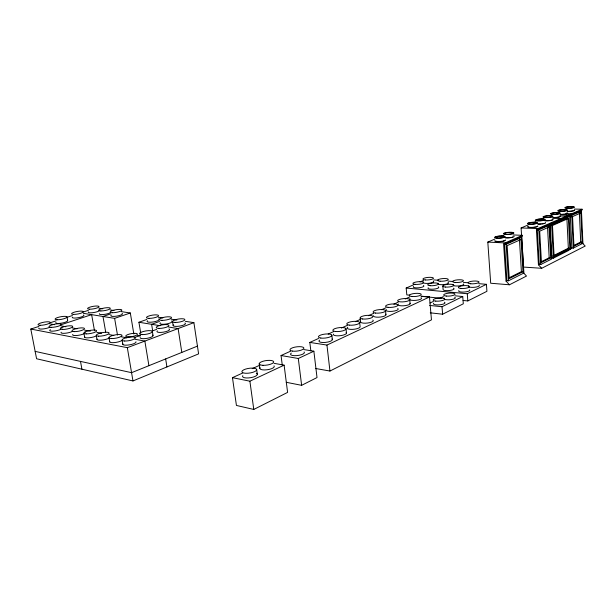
<?xml version="1.0" encoding="UTF-8"?>
<svg xmlns="http://www.w3.org/2000/svg" width="616" height="616" viewBox="0 0 616 616"><rect width="100%" height="100%" fill="white"/><g stroke="black" fill="none" stroke-linecap="round" stroke-linejoin="round"><path stroke-width="0.92" d="M494.848 239.093L487.81 242.08L490.698 283.237L509.447 284.785L526.503 276.06L523.184 272.48M528.012 225.017L521.097 227.959L523.492 267.067L541.703 268.291L585.2 246.046L582.128 242.873M463.055 300.462L467.821 300.931L486.925 291.314L486.424 284.315L478.771 283.668M508.516 280.773L523.908 273.011L521.729 237.414L520.158 237.345L504.535 244.213L506.937 280.642L508.516 280.773L506.129 244.29L521.729 237.414M540.763 264.518L551.551 259.09L549.718 225.063L548.194 225.017L537.252 229.822L539.231 264.426L540.763 264.518L538.8 229.884L549.718 225.063M569.215 249.357L570.709 249.434L569.107 216.516L567.606 216.478L550.103 224.178L551.921 258.05L553.43 258.135L569.115 250.235M551.921 258.05L571.848 248.032L573.334 248.109L582.921 243.281L581.466 211.065L579.987 211.034L570.27 215.307L571.764 215.346L581.466 211.065M242.773 372.973L232.471 377.662L236.429 405.443L253.784 409.447L287.603 392.392L284.115 365.149L274.089 363.34M286.248 382.297L301.632 385.323L317.017 377.562L313.867 351.197L303.911 349.588M315.738 368.514L329.953 371.04L431.462 319.858L429.475 296.981L421.305 296.173M430.284 312.828L442.642 314.214L463.309 303.796L462.747 296.535L455.232 295.811M509.447 284.785L506.052 281.089L507.222 280.496M541.703 268.291L538.438 264.818L540.016 264.025M509.409 277.631L521.405 271.641L522.969 271.748L520.99 239.501L519.411 239.424M540.763 261.977L549.187 257.773L550.704 257.858L549.041 227.042L547.516 226.988L549.187 257.773M553.237 255.748L568.345 248.202L569.838 248.279L568.383 218.457L566.882 218.41L568.422 249.757M574.12 245.322L580.711 242.026L582.182 242.096L580.857 212.913L579.379 212.882L580.711 242.026M522.969 271.748L509.278 278.609L507.13 245.653L520.99 239.501M550.704 257.858L541.456 262.493L539.685 231.192L549.041 227.042M552.583 256.071L554.1 256.164L569.838 248.279M573.257 246.562L582.182 242.096M409.671 295.18L406.814 294.895L406.175 288.049L467.267 293.732L486.424 284.315M429.637 305.428L442.018 306.737L462.747 296.535M430.022 303.018L433.371 301.416M439.239 298.614L443.428 296.604M232.471 377.662L249.888 381.196L284.115 365.149M282.259 364.965L281.042 355.532L298.306 358.489L313.867 351.197M310.849 350.951L309.825 342.427L326.95 345.06L429.475 296.981M252.206 368.668L259.929 365.149M281.042 355.532L290.598 351.182M309.825 342.427L318.58 338.438M328.205 334.049L333.456 331.662M341.341 328.066L347.47 325.279M355.347 321.691L360.599 319.296M368.476 315.708L373.735 313.313M381.612 309.725L385.986 307.731M393.87 304.142L398.244 302.148M405.251 298.96L409.625 296.966M568.383 218.457L552.475 225.518L554.1 256.164M571.841 216.917L580.857 212.913M548.918 226.365L550.188 225.803M551.797 225.094L567.683 218.056M570.347 216.878L571.055 216.562M406.175 288.049L413.983 284.615M420.058 281.935L423.523 280.411M550.103 224.178L551.628 224.224L569.107 216.516M487.81 242.08L505.12 242.927L522.468 235.327L522.514 236.182L505.174 243.805L503.58 243.728L506.052 281.089M521.097 227.959L537.907 228.567L582.074 209.224L582.112 209.994L537.953 229.398L536.405 229.345L538.438 264.818M501.886 236.105L503.649 235.358M533.202 222.815L535.797 221.714M541.857 219.15L543.589 218.41M556.325 213.005L558.088 212.258M38.916 326.426L30.8 329.06L36.59 358.766L132.971 380.942L198.606 353.877L193.901 322.638L185.377 321.344M197.443 346.115L131.57 372.68L35.151 351.382M30.8 329.06L127.327 347.663L193.901 322.638M135.035 337.314L140.425 335.335M152.098 331.038L156.587 329.383M159.49 321.46L151.605 324.309L152.66 330.792M140.741 333.233L138.923 322.26L146.8 319.473M83.368 313.321L114.622 318.356L130.322 312.99L133.834 334.003M110.803 313.852L102.972 316.478L105.69 332.024M60.676 324.878L91.638 314.653L94.487 330.669M50.658 322.615L56.102 320.844M66.998 317.302L72.442 315.531M83.214 312.035L88.411 310.349M574.52 209.07L582.074 209.224M566.474 213.644L571.694 213.767L571.725 214.56M560.406 214.722L569.03 214.938L569.068 215.731M559.798 215.946L566.343 216.116M552.668 218.272L560.883 218.503M565.357 219.088L566.859 219.134M550.057 223.362L551.582 223.408M537.252 229.822L538.8 229.884M512.989 234.935L522.468 235.327M581.458 243.212L582.921 243.281M504.535 244.213L506.129 244.29M433.787 279.903L438.569 280.303M448.14 281.104L452.929 281.504M463.455 282.39L468.237 282.79M421.113 296.311L441.125 298.29M99.014 308.239L102.749 308.809M110.226 309.94L113.968 310.51M121.337 311.627L130.322 312.99M158.304 317.24L162.84 317.925M171.163 319.188L176.846 320.05M138.923 322.26L160.129 325.679M168.653 327.05L178.124 328.574L181.82 352.414M137.514 335.543L140.333 336.036M49.757 323.824L54.524 324.694M61.107 325.887L65.812 326.742M72.403 327.935L77.108 328.79M84.638 330.153L90.282 331.177M96.866 332.37L101.578 333.225M109.101 334.588L113.806 335.443M121.337 336.806L126.981 337.83M135.027 339.285L144.86 341.072L148.918 365.681M67.005 316.932L67.683 320.613M80.496 361.4L81.928 369.192M83.922 333.179L84.646 337.145M96.273 335.466L96.989 339.485M109.001 337.822L109.717 341.903M122.13 340.255L122.838 344.398M114.622 318.356L117.487 335.035M127.327 347.663L132.971 380.942M152.368 331.331L153.03 335.397M165.658 358.935L166.936 366.936M172.48 321.375L173.096 325.317M249.888 381.196L253.784 409.447M259.205 363.794L259.821 368.376M256.703 369.677A7.484 2.379 -8.5 0 1 245.615 373.265A7.484 2.379 -8.5 0 1 245.553 369.107A7.484 2.379 -8.5 0 1 256.703 369.677L257.334 374.343M298.306 358.489L301.632 385.323M331.855 335.173L332.347 339.462M326.95 345.06L329.953 371.04M346.015 328.667L346.477 332.894M360.152 318.01L360.583 322.099M359.659 322.407L360.106 326.557A6.522 1.879 -6.1 0 1 352.691 329.375A6.522 1.879 -6.1 0 1 347.724 327.235M385.539 310.526L385.939 314.545M409.748 299.853A6.106 1.602 -5.2 0 1 400.184 301.84A6.106 1.602 -5.2 0 1 401.124 298.983A6.106 1.602 -5.2 0 1 409.748 299.853L410.11 303.765M442.812 286.009L443.104 289.52A5.506 1.394 -4.5 0 0 449.757 290.475A5.506 1.394 -4.5 0 0 453.453 288.188M442.018 306.737L442.642 314.214M467.267 293.732L467.821 300.931M505.12 242.927L505.174 243.805M519.473 240.371L521.452 272.38M537.907 228.567L537.953 229.398M551.628 224.224L553.43 258.135M567.567 215.692L567.606 216.478M572.549 216.609L573.958 246.215M571.764 215.346L573.334 248.109M570.231 214.522L571.848 248.032M580.634 209.964L580.719 211.842M545.352 222.538A5.097 0.955 -3.8 0 1 543.82 223.662A5.097 0.955 -3.8 0 1 538.184 224.139M544.298 223.261A4.25 0.793 -3.8 0 1 541.818 223.816M540.725 223.924A4.25 0.793 -3.8 0 1 537.66 223.916M560.26 216.085A4.982 0.901 -3.7 0 1 558.843 217.14A4.982 0.901 -3.7 0 1 553.345 217.617M552.906 219.265A5.036 0.924 -3.7 0 1 550.904 220.459A5.036 0.924 -3.7 0 1 544.783 220.767M536.875 226.419A4.297 0.816 -3.8 0 1 535.851 226.857M534.988 227.058A4.297 0.816 -3.8 0 1 528.59 227.019M566.836 212.813A4.928 0.87 -3.7 0 1 566.512 213.898A4.928 0.87 -3.7 0 1 560.629 214.484M574.389 209.964A4.874 0.847 -3.6 0 1 573.088 210.965A4.874 0.847 -3.6 0 1 567.721 211.427M537.591 225.895A5.159 0.978 -3.8 0 1 532.232 227.527A5.159 0.978 -3.8 0 1 528.135 226.349M559.628 216.555A4.15 0.747 -3.7 0 1 558.681 216.963M557.865 217.148A4.15 0.747 -3.7 0 1 552.814 217.402M552.321 219.55A4.197 0.77 -3.7 0 1 551.89 219.966M551.274 220.174A4.197 0.77 -3.7 0 1 545.345 220.613M566.812 213.444A4.104 0.731 -3.7 0 1 565.088 214.022M564.133 214.168A4.104 0.731 -3.7 0 1 560.098 214.276M573.804 210.41A4.058 0.708 -3.6 0 1 572.911 210.795M572.125 210.972A4.058 0.708 -3.6 0 1 567.182 211.234M505.282 239.886A5.413 1.101 -4.1 0 1 500.138 241.649A5.413 1.101 -4.1 0 1 494.871 240.625M513.952 236.136A5.344 1.07 -4 0 1 511.58 237.514A5.344 1.07 -4 0 1 505.112 237.799M504.45 240.471A4.512 0.916 -4.1 0 1 503.303 240.964M502.379 241.179A4.512 0.916 -4.1 0 1 495.749 241.087M512.728 236.944A4.451 0.893 -4 0 1 512.035 237.183M510.056 237.56A4.451 0.893 -4 0 1 505.012 237.499M122.091 313.344A5.944 1.371 -9.7 0 1 116.563 316.147A5.944 1.371 -9.7 0 1 111.28 315.053M99.176 310.864A5.821 1.294 -9.9 0 1 92.254 312.728A5.821 1.294 -9.9 0 1 88.296 311.904M110.456 312.612A5.883 1.332 -9.8 0 1 103.496 314.507A5.883 1.332 -9.8 0 1 99.422 313.667M158.697 318.965A6.145 1.502 -9.4 0 1 153.299 321.952A6.145 1.502 -9.4 0 1 147.509 320.767M171.602 320.944A6.222 1.555 -9.3 0 1 166.258 324.001A6.222 1.555 -9.3 0 1 160.291 322.784M184.9 322.992A6.299 1.602 -9.1 0 1 179.61 326.103A6.299 1.602 -9.1 0 1 173.442 324.855M67.383 320.312A6.068 1.363 -10.5 0 1 62.077 323.061A6.068 1.363 -10.5 0 1 55.887 322.484M83.599 314.999A5.944 1.324 -10.2 0 1 78.532 317.656A5.944 1.324 -10.2 0 1 72.349 317.109M152.552 335.042A6.568 1.709 -9.8 0 1 147.571 338.246A6.568 1.709 -9.8 0 1 140.194 337.506M169.007 328.913A6.429 1.655 -9.4 0 1 163.456 332.147A6.429 1.655 -9.4 0 1 157.319 330.823M135.967 341.764A6.714 1.756 -10.1 0 1 129.399 344.875A6.714 1.756 -10.1 0 1 122.854 343.928M122.23 340.286A6.637 1.702 -10.2 0 1 114.422 342.588A6.637 1.702 -10.2 0 1 109.756 341.449M109.325 337.891A6.553 1.64 -10.3 0 1 101.563 340.147A6.553 1.64 -10.3 0 1 97.051 339.039M95.919 336.09A6.483 1.586 -10.4 0 1 88.311 337.838A6.483 1.586 -10.4 0 1 84.723 336.706M49.349 327.419A6.199 1.394 -10.7 0 1 42.003 329.044A6.199 1.394 -10.7 0 1 38.893 328.028M60.491 329.498A6.268 1.44 -10.7 0 1 52.391 331.177A6.268 1.44 -10.7 0 1 50.404 329.645M61.038 327.62A6.268 1.44 -10.7 0 1 62.039 328.159M83.761 333.826A6.406 1.54 -10.5 0 1 76.222 335.543A6.406 1.54 -10.5 0 1 72.757 334.442M84.885 332.093A6.406 1.54 -10.5 0 1 85.231 332.424M71.957 331.631A6.337 1.486 -10.6 0 1 64.487 333.31A6.337 1.486 -10.6 0 1 61.146 332.24M423.354 285.501A5.352 1.332 -5 0 1 418.826 287.788A5.352 1.332 -5 0 1 413.536 286.432M433.194 281.089A5.282 1.294 -4.9 0 1 430.792 283.021A5.282 1.294 -4.9 0 1 423.746 282.983M423.238 282.367A5.282 1.294 -4.9 0 1 423.515 282.012M447.963 282.344A5.352 1.324 -4.6 0 1 445.637 284.307A5.352 1.324 -4.6 0 1 438.446 284.261M437.884 283.63A5.352 1.324 -4.6 0 1 438.145 283.275M469.631 289.897A5.598 1.432 -4.2 0 1 464.041 292.053A5.598 1.432 -4.2 0 1 458.874 290.552M438.207 286.825A5.428 1.363 -4.7 0 1 433.741 289.15A5.428 1.363 -4.7 0 1 428.259 287.772M479.179 285.247A5.521 1.386 -4.1 0 1 475.845 287.102A5.521 1.386 -4.1 0 1 469.007 286.925M468.337 286.271A5.521 1.386 -4.1 0 1 468.56 285.901M463.609 283.922A5.436 1.355 -4.3 0 1 460.221 285.747A5.436 1.355 -4.3 0 1 453.53 285.578M452.914 284.939A5.436 1.355 -4.3 0 1 453.16 284.569M444.359 302.202A5.806 1.555 -4.5 0 1 439.632 304.82A5.806 1.555 -4.5 0 1 433.718 303.203M454.677 297.174A5.721 1.509 -4.4 0 1 452.252 299.399A5.721 1.509 -4.4 0 1 444.544 299.291M443.928 298.567A5.721 1.509 -4.4 0 1 444.198 298.159M421.005 297.659A6.006 1.571 -5 0 1 415.9 300.339A6.006 1.571 -5 0 1 409.987 298.698M410.04 303.341A6.106 1.632 -5.2 0 1 403.472 305.805A6.106 1.632 -5.2 0 1 398.367 304.027M397.728 308.47A6.199 1.686 -5.4 0 1 392.238 311.334A6.199 1.686 -5.4 0 1 386.355 309.532M385.485 314.145A6.306 1.748 -5.6 0 1 380.603 317.024A6.306 1.748 -5.6 0 1 373.504 315.708M331.97 338.985A6.768 2.017 -6.7 0 1 325.31 342.427A6.768 2.017 -6.7 0 1 319.589 340.124M346.077 332.44A6.645 1.948 -6.4 0 1 340.54 335.651A6.645 1.948 -6.4 0 1 333.402 334.103M372.811 320.027A6.414 1.81 -5.9 0 1 367.721 323.015A6.414 1.81 -5.9 0 1 360.606 321.621M304.096 351.921A7.022 2.164 -7.4 0 1 296.912 355.617A7.022 2.164 -7.4 0 1 291.291 353.091M256.325 373.265A7.477 2.41 -8.5 0 1 250.874 377.647A7.477 2.41 -8.5 0 1 242.804 375.652M274.02 365.881A7.307 2.325 -8.1 0 1 267.182 369.762A7.307 2.325 -8.1 0 1 260.052 367.744M536.944 220.813A5.105 0.939 -3.8 0 0 545.322 219.758A5.105 0.939 -3.8 0 0 538.754 219.104A5.105 0.939 -3.8 0 0 536.944 220.813M552.136 214.376A4.982 0.885 -3.8 0 0 560.283 213.359A4.982 0.885 -3.8 0 0 553.769 212.766A4.982 0.885 -3.8 0 0 552.136 214.376M559.428 211.28A4.928 0.855 -3.7 0 0 567.467 210.279A4.928 0.855 -3.7 0 0 560.991 209.725A4.928 0.855 -3.7 0 0 559.428 211.28M537.506 220.659A4.25 0.778 -3.8 0 0 544.49 219.781A4.25 0.778 -3.8 0 0 539.015 219.234A4.25 0.778 -3.8 0 0 537.506 220.659M544.644 217.548A5.043 0.909 -3.8 0 0 552.899 216.516A5.043 0.909 -3.8 0 0 546.361 215.893A5.043 0.909 -3.8 0 0 544.644 217.548M552.675 214.229A4.158 0.739 -3.8 0 0 559.467 213.382A4.158 0.739 -3.8 0 0 554.046 212.89A4.158 0.739 -3.8 0 0 552.675 214.229M529.598 224.008A4.304 0.801 -3.9 0 0 536.682 223.115A4.304 0.801 -3.9 0 0 531.192 222.538A4.304 0.801 -3.9 0 0 529.598 224.008M529.029 224.162A5.167 0.963 -3.9 0 0 537.529 223.1A5.167 0.963 -3.9 0 0 530.93 222.407A5.167 0.963 -3.9 0 0 529.029 224.162M566.535 208.277A4.874 0.832 -3.7 0 0 574.458 207.284A4.874 0.832 -3.7 0 0 568.021 206.753A4.874 0.832 -3.7 0 0 566.535 208.277M567.051 208.131A4.066 0.693 -3.7 0 0 573.658 207.315A4.066 0.693 -3.7 0 0 568.291 206.868A4.066 0.693 -3.7 0 0 567.051 208.131M545.191 217.402A4.204 0.755 -3.8 0 0 552.075 216.539A4.204 0.755 -3.8 0 0 546.631 216.016A4.204 0.755 -3.8 0 0 545.191 217.402M559.959 211.142A4.104 0.716 -3.7 0 0 566.658 210.302A4.104 0.716 -3.7 0 0 561.261 209.84A4.104 0.716 -3.7 0 0 559.959 211.142M504.928 234.373A5.352 1.055 -4.1 0 0 513.798 233.256A5.352 1.055 -4.1 0 0 507.114 232.455A5.352 1.055 -4.1 0 0 504.928 234.373M497.22 238.207A5.421 1.086 -4.2 0 0 505.259 236.683A5.421 1.086 -4.2 0 0 497.089 236.336A5.421 1.086 -4.2 0 0 497.22 238.207M505.536 234.203A4.458 0.878 -4.1 0 0 512.928 233.272A4.458 0.878 -4.1 0 0 507.368 232.602A4.458 0.878 -4.1 0 0 505.536 234.203M497.651 238.022A4.512 0.901 -4.2 0 0 504.358 236.752A4.512 0.901 -4.2 0 0 497.551 236.459A4.512 0.901 -4.2 0 0 497.651 238.022M112.405 312.72A5.952 1.348 -9.7 0 0 121.837 310.31A5.952 1.348 -9.7 0 0 113.829 310.148A5.952 1.348 -9.7 0 0 112.405 312.72M100.878 310.941A5.891 1.309 -9.8 0 0 110.256 308.577A5.891 1.309 -9.8 0 0 102.41 308.416A5.891 1.309 -9.8 0 0 100.878 310.941M89.666 309.209A5.829 1.27 -9.9 0 0 98.984 306.884A5.829 1.27 -9.9 0 0 91.291 306.737A5.829 1.27 -9.9 0 0 89.666 309.209M148.98 318.38A6.152 1.478 -9.3 0 0 158.582 315.831A6.152 1.478 -9.3 0 0 150.05 315.631A6.152 1.478 -9.3 0 0 148.98 318.38M175.183 322.43A6.299 1.578 -9.1 0 0 184.9 319.781A6.299 1.578 -9.1 0 0 175.976 319.558A6.299 1.578 -9.1 0 0 175.183 322.43M161.893 320.374A6.229 1.532 -9.2 0 0 171.548 317.779A6.229 1.532 -9.2 0 0 162.824 317.563A6.229 1.532 -9.2 0 0 161.893 320.374M73.635 314.399A5.944 1.301 -10.1 0 0 83.191 312.012A5.944 1.301 -10.1 0 0 75.46 311.842A5.944 1.301 -10.1 0 0 73.635 314.399M57.096 319.766A6.075 1.34 -10.4 0 0 66.905 317.302A6.075 1.34 -10.4 0 0 59.121 317.101A6.075 1.34 -10.4 0 0 57.096 319.766M158.943 328.413A6.437 1.625 -9.4 0 0 168.93 325.671A6.437 1.625 -9.4 0 0 159.937 325.41A6.437 1.625 -9.4 0 0 158.943 328.413M142.127 334.603A6.576 1.679 -9.7 0 0 152.406 331.77A6.576 1.679 -9.7 0 0 143.335 331.477A6.576 1.679 -9.7 0 0 142.127 334.603M128.043 336.952A5.983 1.525 -9.9 0 0 137.445 334.373A5.983 1.525 -9.9 0 0 129.298 334.088A5.983 1.525 -9.9 0 0 128.043 336.952M124.701 341.018A6.722 1.732 -10 0 0 135.281 338.092A6.722 1.732 -10 0 0 126.149 337.76A6.722 1.732 -10 0 0 124.701 341.018M111.481 338.561A6.645 1.671 -10.2 0 0 121.991 335.697A6.645 1.671 -10.2 0 0 113.059 335.381A6.645 1.671 -10.2 0 0 111.481 338.561M98.66 336.182A6.56 1.617 -10.3 0 0 109.101 333.379A6.56 1.617 -10.3 0 0 100.37 333.079A6.56 1.617 -10.3 0 0 98.66 336.182M86.225 333.88A6.491 1.563 -10.4 0 0 96.589 331.131A6.491 1.563 -10.4 0 0 88.057 330.846A6.491 1.563 -10.4 0 0 86.225 333.88M51.066 327.35A6.276 1.417 -10.6 0 0 61.215 324.763A6.276 1.417 -10.6 0 0 53.222 324.524A6.276 1.417 -10.6 0 0 51.066 327.35M40.009 325.302A6.206 1.371 -10.7 0 0 50.081 322.761A6.206 1.371 -10.7 0 0 42.258 322.538A6.206 1.371 -10.7 0 0 40.009 325.302M74.159 331.639A6.414 1.517 -10.5 0 0 84.454 328.944A6.414 1.517 -10.5 0 0 76.107 328.675A6.414 1.517 -10.5 0 0 74.159 331.639M62.447 329.468A6.345 1.463 -10.5 0 0 72.665 326.827A6.345 1.463 -10.5 0 0 64.503 326.572A6.345 1.463 -10.5 0 0 62.447 329.468M425.271 279.957A5.282 1.27 -4.9 0 0 433.441 278.317A5.282 1.27 -4.9 0 0 425.849 277.7A5.282 1.27 -4.9 0 0 425.271 279.957M415.238 284.376A5.352 1.309 -5 0 0 423.562 282.698A5.352 1.309 -5 0 0 415.923 282.043A5.352 1.309 -5 0 0 415.238 284.376M440.047 281.204A5.359 1.301 -4.6 0 0 448.271 279.533A5.359 1.301 -4.6 0 0 440.478 278.902A5.359 1.301 -4.6 0 0 440.047 281.204M430.107 285.701A5.436 1.348 -4.8 0 0 438.484 283.999A5.436 1.348 -4.8 0 0 430.646 283.329A5.436 1.348 -4.8 0 0 430.107 285.701M461.022 288.45A5.598 1.409 -4.2 0 0 469.515 286.694A5.598 1.409 -4.2 0 0 461.253 285.986A5.598 1.409 -4.2 0 0 461.022 288.45M455.201 282.482A5.444 1.332 -4.4 0 0 463.478 280.788A5.444 1.332 -4.4 0 0 455.493 280.141A5.444 1.332 -4.4 0 0 455.201 282.482M445.36 287.056A5.513 1.378 -4.5 0 0 453.8 285.324A5.513 1.378 -4.5 0 0 445.753 284.638A5.513 1.378 -4.5 0 0 445.36 287.056M470.755 283.791A5.521 1.371 -4.1 0 0 479.086 282.074A5.521 1.371 -4.1 0 0 470.893 281.412A5.521 1.371 -4.1 0 0 470.755 283.791M446.277 296.073A5.729 1.486 -4.4 0 0 455.032 294.24A5.729 1.486 -4.4 0 0 446.669 293.47A5.729 1.486 -4.4 0 0 446.277 296.073M435.743 301.124A5.814 1.54 -4.6 0 0 444.683 299.245A5.814 1.54 -4.6 0 0 436.259 298.421A5.814 1.54 -4.6 0 0 435.743 301.124M411.881 296.504A6.014 1.548 -5 0 0 421.236 294.571A6.014 1.548 -5 0 0 412.674 293.755A6.014 1.548 -5 0 0 411.881 296.504M388.095 307.361A6.206 1.663 -5.4 0 0 397.859 305.32A6.206 1.663 -5.4 0 0 389.181 304.389A6.206 1.663 -5.4 0 0 388.095 307.361M375.575 313.074A6.314 1.725 -5.6 0 0 385.562 310.972A6.314 1.725 -5.6 0 0 376.83 309.987A6.314 1.725 -5.6 0 0 375.575 313.074M335.266 331.47A6.653 1.917 -6.4 0 0 345.969 329.175A6.653 1.917 -6.4 0 0 337.075 327.989A6.653 1.917 -6.4 0 0 335.266 331.47M320.82 338.061A6.776 1.987 -6.7 0 0 331.785 335.697A6.776 1.987 -6.7 0 0 322.846 334.434A6.776 1.987 -6.7 0 0 320.82 338.061M362.616 318.988A6.422 1.786 -5.9 0 0 372.834 316.824A6.422 1.786 -5.9 0 0 364.041 315.777A6.422 1.786 -5.9 0 0 362.616 318.988M349.187 325.117A6.53 1.848 -6.1 0 0 359.644 322.892A6.53 1.848 -6.1 0 0 350.804 321.775A6.53 1.848 -6.1 0 0 349.187 325.117M292.277 351.089A7.03 2.133 -7.3 0 0 303.757 348.587A7.03 2.133 -7.3 0 0 294.741 347.162A7.03 2.133 -7.3 0 0 292.277 351.089M262.986 365.319A7.315 2.287 -8.1 0 0 273.712 361.869A7.315 2.287 -8.1 0 0 262.685 361.353A7.315 2.287 -8.1 0 0 262.986 365.319"/></g></svg>
